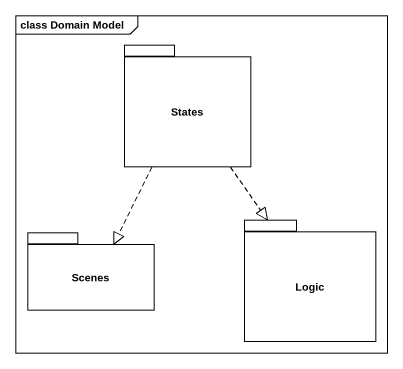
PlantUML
@startuml
mainframe class Domain Model
package States {
}
package Scenes {
}
package Logic {
}
States ..|> Scenes
States ..|> Logic
@enduml
